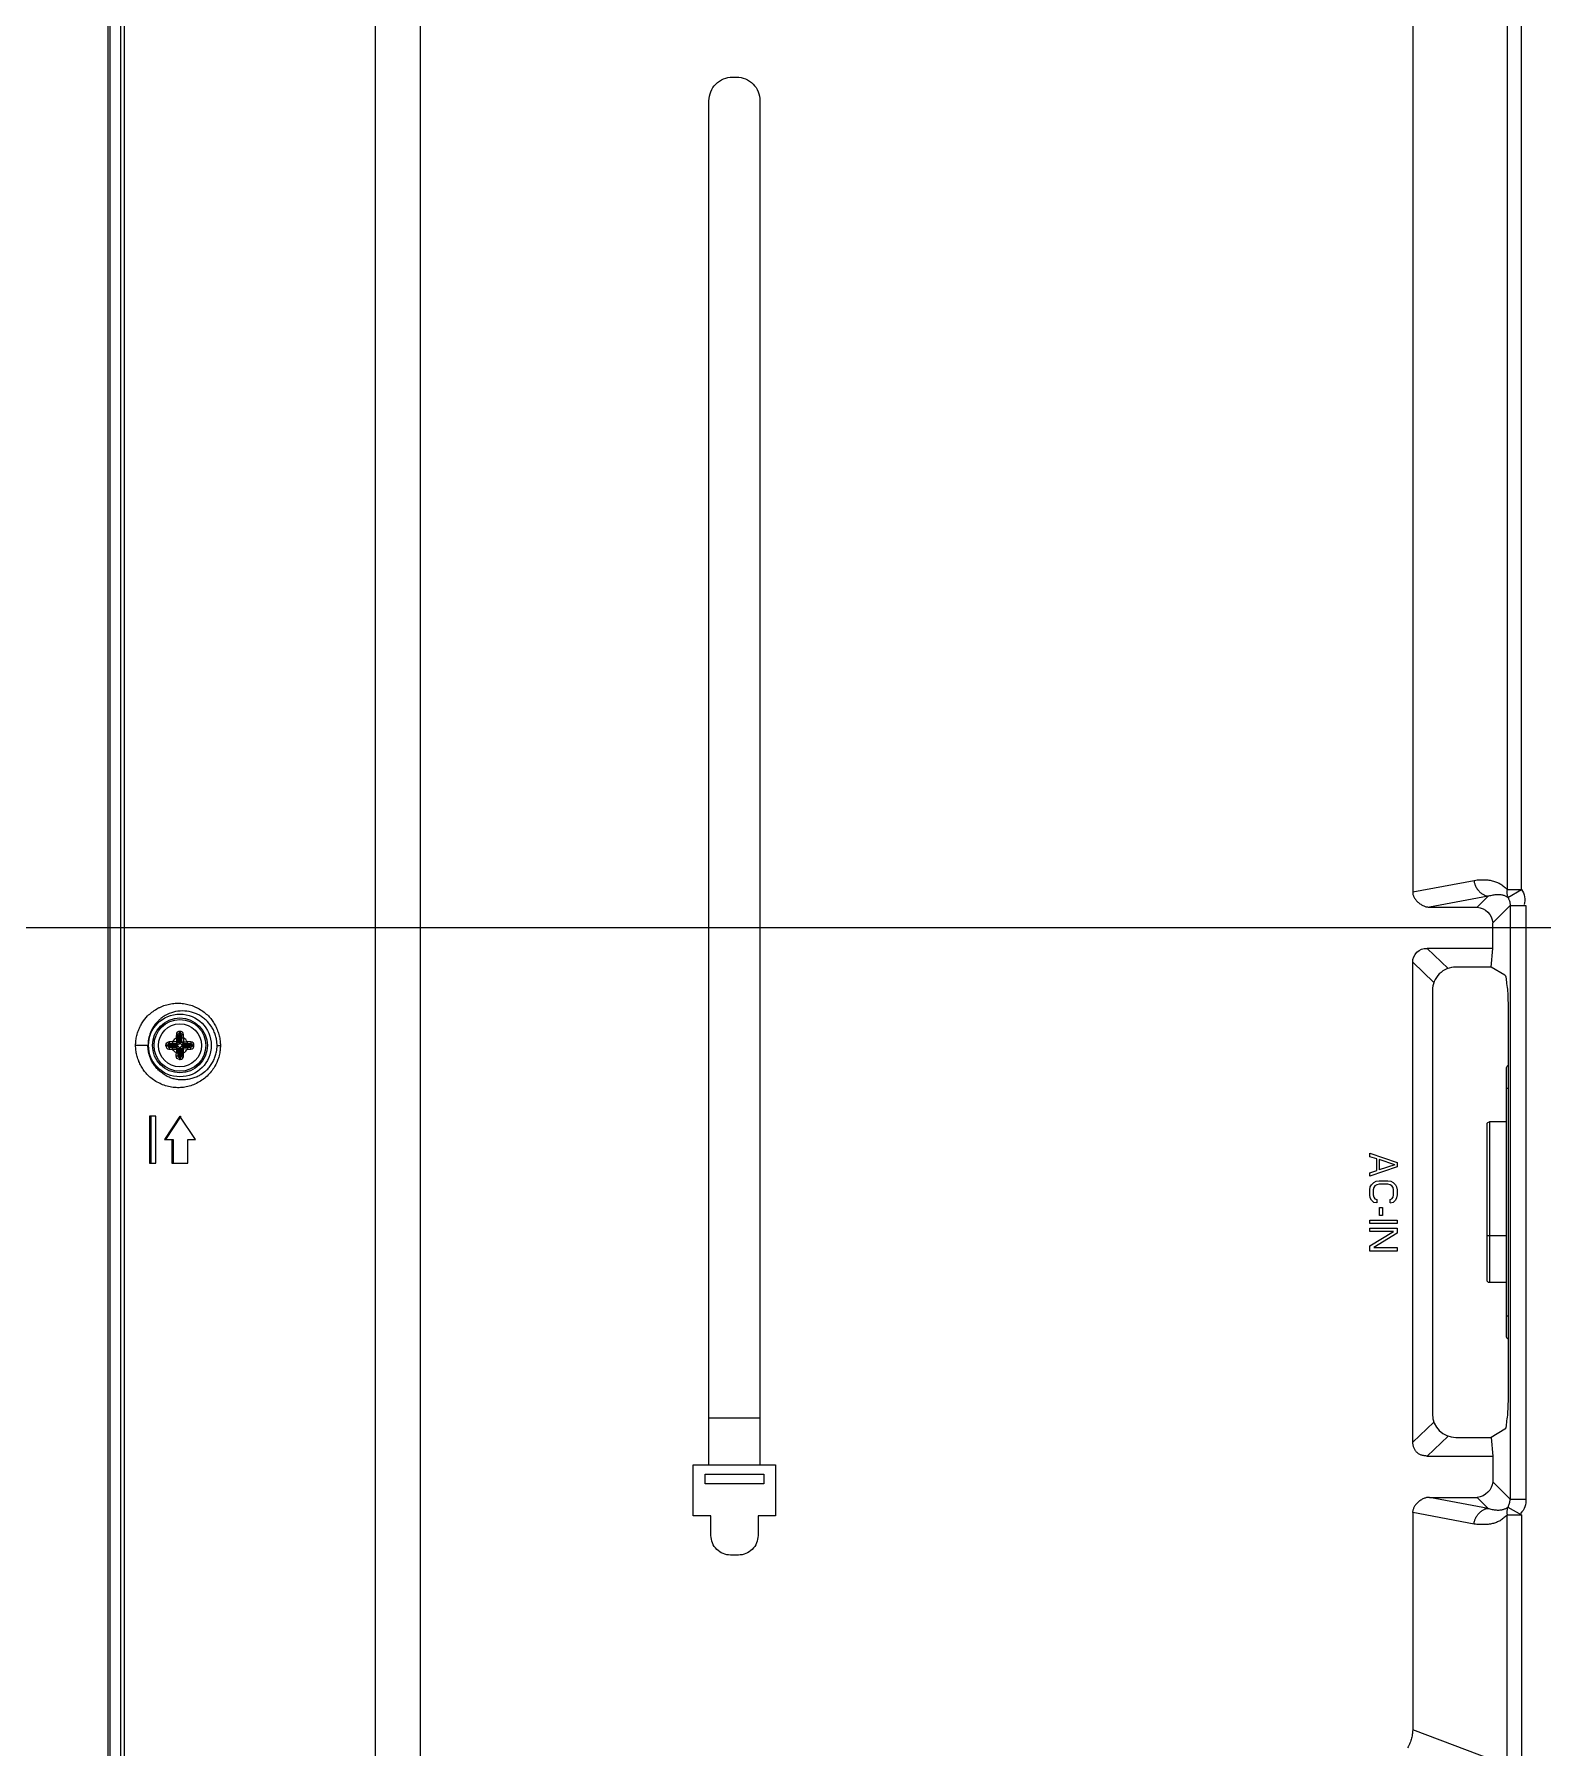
# Model space of a CAD drawing. Extents: x -382 to 1420, y -377 to 265.
# Drawn here: x -228.99 to -221.42, y -21.31 to -12.71 of the extents above; entities that cross this region are included whole.
import ezdxf

# ---------------------------------------------------------------- set-up
doc = ezdxf.new("R2010")
doc.units = 0
doc.header["$MEASUREMENT"] = 0
doc.layers.add('PDF_レイヤー 1', color=7, linetype='CONTINUOUS')

msp = doc.modelspace()

# ---------------------------------------------------------------- linework, layer by layer
at = {"layer": 'PDF_レイヤー 1', "lineweight": 0}
for points in [[(-223.44117, -25.76022), (-171.38649, -25.76022, 0.4143145), (-171.24868, -25.62245), (-171.24868, 6.93063, 0.4143145), (-171.38648, 7.06835), (-228.48682, 7.06835, 0.4143145), (-228.62463, 6.93063), (-228.62463, -25.62245, 0.4143145), (-228.48684, -25.76022), (-224.79078, -25.76022)], [(-222.07207, -0.05382), (-222.07211, -17.01168), (-221.76363, -16.95392), (-221.76141, -16.9535), (-221.75446, -16.95239), (-221.74752, -16.95142), (-221.74071, -16.95072), (-221.73391, -16.95031), (-221.72738, -16.95003), (-221.72072, -16.94989), (-221.71419, -16.95003), (-221.7078, -16.95017), (-221.70155, -16.95058), (-221.69544, -16.95114), (-221.68947, -16.95197), (-221.68364, -16.95295), (-221.67794, -16.95406), (-221.67239, -16.95531), (-221.66697, -16.95656), (-221.66169, -16.95822), (-221.65669, -16.95989), (-221.65169, -16.96169), (-221.64683, -16.96378), (-221.64225, -16.96586), (-221.63767, -16.96808), (-221.63336, -16.97058), (-221.62892, -16.97322), (-221.62461, -16.97586), (-221.62045, -16.97892), (-221.61628, -16.98197), (-221.61211, -16.98516), (-221.60823, -16.98878), (-221.60448, -16.99225), (-221.60073, -16.996), (-221.59767, -16.99933), (-221.59837, -17.00266), (-221.59837, -17.00294), (-221.59878, -17.00655), (-221.59906, -17.01002), (-221.5992, -17.01377), (-221.59906, -17.01725), (-221.59878, -17.02058), (-221.59823, -17.02405), (-221.59767, -17.02724), (-221.59684, -17.03058), (-221.59587, -17.03349), (-221.59475, -17.03655), (-221.5936, -17.0392), (-221.59166, -17.0424), (-221.59013, -17.04573), (-221.5886, -17.0492), (-221.58721, -17.05295), (-221.58596, -17.05656), (-221.58499, -17.06031), (-221.58499, -17.06059), (-221.58416, -17.06448), (-221.5836, -17.06823), (-221.58305, -17.07198), (-221.58291, -17.07586), (-221.58269, -17.07961), (-221.50436, -17.07961), (-221.50436, -20.05935, -0.2512404), (-221.53116, -20.13172)], [(-221.59767, -0.52829), (-221.59767, -16.99933), (-221.52629, -16.99933, -0.2541924), (-221.51272, -17.07516)], [(-225.60569, -19.88834), (-225.60569, -13.03853, -0.4142186), (-225.48758, -12.92037), (-225.46786, -12.92037, -0.4142186), (-225.34978, -13.03853), (-225.34978, -19.88834)], [(-221.76371, -16.95396), (-221.76357, -16.95701), (-221.76316, -16.96035), (-221.7626, -16.96396), (-221.76177, -16.96729), (-221.76066, -16.97104), (-221.75941, -16.97465), (-221.75816, -16.97826), (-221.75649, -16.98215), (-221.75455, -16.98576), (-221.7526, -16.98937), (-221.75038, -16.99312), (-221.74788, -16.99673), (-221.74732, -16.99771), (-221.74455, -17.00118), (-221.74177, -17.00465), (-221.73899, -17.00784), (-221.73594, -17.0109), (-221.73288, -17.01368), (-221.72983, -17.01645), (-221.72663, -17.01881), (-221.72344, -17.02118), (-221.72024, -17.02326), (-221.71705, -17.02506), (-221.71372, -17.02673), (-221.71066, -17.02812), (-221.70747, -17.02937), (-221.70441, -17.0302), (-221.70122, -17.03104), (-221.6983, -17.03159), (-221.69525, -17.03201), (-221.69233, -17.03229), (-221.74788, -17.0877, -0.3522163), (-221.66947, -17.16622)], [(-221.99987, -19.84373), (-222.00237, -19.84373), (-222.00626, -19.84345), (-222.01029, -19.84317), (-222.01431, -19.84248), (-222.0182, -19.84179), (-222.02209, -19.84081), (-222.0257, -19.83984), (-222.02931, -19.83859), (-222.03279, -19.8372), (-222.03598, -19.83568), (-222.03917, -19.83415), (-222.04209, -19.83234), (-222.04501, -19.8304), (-222.04751, -19.82845), (-222.05001, -19.82637), (-222.05223, -19.82415), (-222.05445, -19.82193), (-222.05653, -19.81943), (-222.05848, -19.81693), (-222.06042, -19.81401), (-222.06209, -19.81109), (-222.06362, -19.8079), (-222.06514, -19.80471), (-222.06653, -19.80123), (-222.06778, -19.79776), (-222.06875, -19.79415), (-222.06959, -19.79026), (-222.07042, -19.78651), (-222.07084, -19.78276), (-222.07125, -19.77887), (-222.07125, -19.7779), (-222.07139, -19.77415), (-222.07139, -17.36478, -0.4469217), (-221.99995, -17.29522), (-221.89441, -17.39535)], [(-221.67809, -17.38856), (-221.85475, -17.38856, 0.4145337), (-221.97293, -17.50651), (-221.97293, -19.63243, 0.4140521), (-221.85481, -19.75056), (-221.67802, -19.75054), (-221.66941, -19.84373), (-221.66941, -19.97275, -0.3539912), (-221.74788, -20.05117)], [(-228.13083, -17.90857), (-228.12694, -17.90468), (-228.12305, -17.90065), (-228.11944, -17.89663), (-228.11583, -17.89232), (-228.11222, -17.88774), (-228.10888, -17.88315), (-228.10541, -17.87843), (-228.10236, -17.87343), (-228.09944, -17.86843), (-228.09902, -17.86788), (-228.09625, -17.86274), (-228.09361, -17.85746), (-228.09111, -17.85232), (-228.08875, -17.84677), (-228.0868, -17.84149), (-228.08486, -17.83608), (-228.08305, -17.8308), (-228.08166, -17.82538), (-228.08028, -17.81997), (-228.0791, -17.81463, 0.0521874), (-228.07604, -17.78214), (-228.05931, -17.78211), (-228.05944, -17.78836), (-228.05972, -17.79447), (-228.06014, -17.80086), (-228.06083, -17.80711), (-228.06167, -17.81335), (-228.06278, -17.8196), (-228.06403, -17.82585), (-228.06528, -17.8321), (-228.06597, -17.83446), (-228.06764, -17.84057), (-228.06944, -17.84669), (-228.07139, -17.85266), (-228.07361, -17.85849, -0.0510418), (-228.09241, -17.89593), (-228.09644, -17.9019), (-228.10075, -17.90787), (-228.10519, -17.91371), (-228.11005, -17.9194), (-228.11505, -17.9251), (-228.12047, -17.93051), (-228.12602, -17.93593), (-228.13185, -17.94107), (-228.13783, -17.94607), (-228.14408, -17.95093), (-228.15046, -17.95551), (-228.15241, -17.95676), (-228.15907, -17.9612), (-228.16574, -17.96523), (-228.17255, -17.96898), (-228.17963, -17.97273), (-228.18671, -17.97592), (-228.19393, -17.97912), (-228.20129, -17.98176), (-228.20838, -17.9844), (-228.21574, -17.98662), (-228.2231, -17.98856), (-228.23032, -17.99023), (-228.23768, -17.99148), (-228.24504, -17.99273), (-228.25226, -17.99356), (-228.25948, -17.99412), (-228.26684, -17.99439), (-228.27434, -17.99439), (-228.28184, -17.99412), (-228.2892, -17.99356), (-228.29684, -17.99273), (-228.30448, -17.99162), (-228.31198, -17.99023), (-228.31975, -17.98856), (-228.32725, -17.98662), (-228.33475, -17.98453), (-228.34225, -17.9819), (-228.34975, -17.97926), (-228.35697, -17.9762), (-228.36211, -17.97398), (-228.36906, -17.97051), (-228.376, -17.9669), (-228.3828, -17.96287), (-228.38933, -17.95884), (-228.39572, -17.95468), (-228.40183, -17.95023), (-228.4078, -17.94537), (-228.4135, -17.94065), (-228.41891, -17.93565), (-228.42412, -17.93059), (-228.42815, -17.92629), (-228.43218, -17.92185), (-228.43592, -17.91726), (-228.43981, -17.9124), (-228.44342, -17.9074), (-228.44717, -17.90226), (-228.45051, -17.89699), (-228.45384, -17.89157), (-228.45703, -17.88588), (-228.46009, -17.88018), (-228.46301, -17.87435), (-228.46564, -17.86852), (-228.46828, -17.86255), (-228.4687, -17.86157), (-228.47092, -17.85546), (-228.47314, -17.84935), (-228.47523, -17.84324), (-228.47703, -17.83713), (-228.4787, -17.83088), (-228.48009, -17.82463), (-228.48134, -17.81852), (-228.48231, -17.81227), (-228.48314, -17.80616), (-228.48384, -17.80005), (-228.48439, -17.79408), (-228.48467, -17.78811), (-228.48481, -17.78214), (-228.48467, -17.77602), (-228.48439, -17.76991), (-228.48384, -17.7638), (-228.48314, -17.75755), (-228.48231, -17.7513), (-228.48134, -17.74506), (-228.48023, -17.73881), (-228.4787, -17.73256), (-228.47703, -17.72645), (-228.47689, -17.72561), (-228.47509, -17.71936), (-228.47314, -17.71325), (-228.47092, -17.70728), (-228.4687, -17.70131), (-228.46606, -17.69562), (-228.46356, -17.68978), (-228.46064, -17.68423), (-228.45787, -17.67881), (-228.45467, -17.67353), (-228.45162, -17.6684, -0.0524745), (-228.42445, -17.63404), (-228.41945, -17.62918), (-228.41432, -17.62446), (-228.4089, -17.61959), (-228.40334, -17.61515), (-228.39751, -17.61098), (-228.39154, -17.60682), (-228.38543, -17.60279), (-228.37904, -17.59904), (-228.37251, -17.59543), (-228.36585, -17.59196), (-228.36363, -17.59085), (-228.35682, -17.58779), (-228.34988, -17.58488), (-228.34293, -17.58238), (-228.33585, -17.58001), (-228.32891, -17.57793), (-228.32182, -17.57599), (-228.3146, -17.57432), (-228.30738, -17.57307), (-228.3003, -17.57196), (-228.29322, -17.57099), (-228.28613, -17.57029), (-228.27905, -17.57002), (-228.27211, -17.56988), (-228.26516, -17.57002), (-228.25808, -17.57029), (-228.251, -17.57099), (-228.24378, -17.57182), (-228.23655, -17.57307), (-228.22961, -17.57432), (-228.22239, -17.57599), (-228.21531, -17.57793), (-228.20822, -17.58001), (-228.20128, -17.58238), (-228.19434, -17.58488), (-228.18739, -17.58779), (-228.18059, -17.59085), (-228.17836, -17.59196), (-228.1717, -17.59543), (-228.16517, -17.59904), (-228.15878, -17.60265), (-228.15267, -17.60682), (-228.1467, -17.61085), (-228.14087, -17.61515), (-228.13531, -17.61959), (-228.1299, -17.62432), (-228.12476, -17.62904), (-228.11972, -17.6339), (-228.11569, -17.6382), (-228.11166, -17.64265), (-228.10777, -17.64737), (-228.10402, -17.65223), (-228.10027, -17.65723), (-228.0968, -17.66237), (-228.09347, -17.66765), (-228.09, -17.67306), (-228.08694, -17.67862), (-228.08375, -17.68431), (-228.08097, -17.69014), (-228.07819, -17.69612), (-228.07569, -17.70209), (-228.07555, -17.70264), (-228.07305, -17.70875), (-228.07083, -17.71486), (-228.06889, -17.72111), (-228.06708, -17.72722), (-228.06542, -17.73347), (-228.06403, -17.73972), (-228.06278, -17.74597), (-228.06167, -17.75208), (-228.06083, -17.75819), (-228.06014, -17.76416), (-228.05972, -17.77028), (-228.05944, -17.77625), (-228.05931, -17.78208)], [(-228.07611, -17.78209), (-228.07611, -17.7789), (-228.07611, -17.77557), (-228.07625, -17.77237), (-228.07639, -17.76918), (-228.0768, -17.76585), (-228.0768, -17.76571), (-228.07708, -17.76251), (-228.0775, -17.75932), (-228.07805, -17.75612), (-228.07847, -17.75279), (-228.07922, -17.74961), (-228.08019, -17.74419), (-228.08158, -17.73864), (-228.08325, -17.73308), (-228.08491, -17.72767), (-228.08561, -17.72545), (-228.08755, -17.72003), (-228.08978, -17.71475), (-228.092, -17.70948), (-228.0945, -17.70434), (-228.09727, -17.69934), (-228.09991, -17.69434), (-228.10297, -17.68962), (-228.10588, -17.68503, 0.0539781), (-228.13087, -17.65576), (-228.13503, -17.65215), (-228.1392, -17.6484), (-228.14378, -17.64493), (-228.14823, -17.64145), (-228.15295, -17.63826), (-228.15781, -17.63507), (-228.16267, -17.63215), (-228.16295, -17.63201), (-228.16795, -17.62923), (-228.17309, -17.62659), (-228.17836, -17.62409), (-228.18364, -17.62201), (-228.18892, -17.61979), (-228.19406, -17.61798), (-228.19933, -17.61632), (-228.20461, -17.61479, 0.0644341), (-228.24977, -17.60896, 0.0627368), (-228.29494, -17.61491, 0.063516), (-228.33577, -17.63173, 0.0400046), (-228.35896, -17.6477)], [(-228.36885, -17.65655, 0.0389571), (-228.38785, -17.67771, 0.0084369), (-228.39366, -17.68585, 0.0453098), (-228.41048, -17.71759, 0.0488705), (-228.41979, -17.74994, 0.044084), (-228.42297, -17.78214)], [(-228.20774, -17.76423, 0.0233331), (-228.2251, -17.76437, 0.1722694), (-228.24462, -17.74471), (-228.24462, -17.74388), (-228.24462, -17.74207), (-228.24448, -17.7404), (-228.24448, -17.7386), (-228.24448, -17.73679), (-228.24448, -17.73526), (-228.24448, -17.73346), (-228.24448, -17.73165), (-228.24448, -17.73082), (-228.24448, -17.72915), (-228.24448, -17.72735, 0.4160873), (-228.26257, -17.71148), (-228.26243, -17.71148), (-228.26229, -17.71148), (-228.26215, -17.71148), (-228.26187, -17.71148), (-228.26173, -17.71148), (-228.26159, -17.71148), (-228.26145, -17.71148), (-228.26132, -17.71148), (-228.26118, -17.71148), (-228.26104, -17.7115), (-228.26104, -17.71248), (-228.26104, -17.71345), (-228.26104, -17.71456), (-228.26104, -17.71567), (-228.26104, -17.71678), (-228.26104, -17.71775), (-228.26104, -17.71886), (-228.26104, -17.71984), (-228.26104, -17.72053), (-228.26104, -17.72164), (-228.26104, -17.72192), (-228.2609, -17.72192), (-228.25965, -17.72192), (-228.2584, -17.7222), (-228.25729, -17.72247), (-228.25618, -17.72303), (-228.2552, -17.72372), (-228.25465, -17.72414), (-228.25382, -17.72484), (-228.25326, -17.72581), (-228.25284, -17.72678), (-228.25271, -17.72761), (-228.25262, -17.7287), (-228.25873, -17.73481), (-228.25954, -17.77078), (-228.25954, -17.73481), (-228.25954, -17.73467), (-228.25968, -17.73383), (-228.25995, -17.733), (-228.26037, -17.73231), (-228.26065, -17.73203), (-228.26134, -17.73161), (-228.2619, -17.73133), (-228.26245, -17.73133), (-228.26301, -17.73133), (-228.2637, -17.73161), (-228.26426, -17.73203), (-228.26468, -17.73231), (-228.26509, -17.733), (-228.26537, -17.73383), (-228.26537, -17.73467), (-228.26634, -17.73481), (-228.26537, -17.73481), (-228.26537, -17.77078, -0.298806), (-228.27388, -17.77834), (-228.30985, -17.77834), (-228.31041, -17.77834), (-228.31166, -17.77848), (-228.31277, -17.77862), (-228.31402, -17.7789), (-228.31527, -17.77932), (-228.31638, -17.77959), (-228.31763, -17.78001), (-228.31819, -17.78029), (-228.31916, -17.78084), (-228.32027, -17.7814), (-228.32277, -17.78357), (-228.32277, -17.78482), (-228.32263, -17.78593), (-228.32221, -17.78718), (-228.3218, -17.78843), (-228.32166, -17.78857), (-228.32096, -17.7894), (-228.32055, -17.78995), (-228.31971, -17.79079), (-228.31888, -17.79134), (-228.31791, -17.79176), (-228.31707, -17.7919), (-228.31596, -17.79204)], [(-228.27243, -17.72871), (-228.27229, -17.7276), (-228.27215, -17.72677), (-228.27159, -17.72579), (-228.27104, -17.72496), (-228.27034, -17.72413), (-228.26979, -17.72371), (-228.26881, -17.72302), (-228.26868, -17.72288), (-228.26756, -17.72246), (-228.26631, -17.72218), (-228.26507, -17.7219), (-228.26388, -17.72192), (-228.26388, -17.72164), (-228.26402, -17.72053), (-228.26402, -17.71984), (-228.26402, -17.71886), (-228.26402, -17.71775), (-228.26402, -17.71678), (-228.26402, -17.71567), (-228.26402, -17.71456), (-228.26402, -17.71345), (-228.26402, -17.71248), (-228.26252, -17.71148), (-228.26266, -17.71148), (-228.2628, -17.71148), (-228.26294, -17.71148), (-228.26308, -17.71148), (-228.26322, -17.71148), (-228.26336, -17.71148), (-228.2635, -17.71148), (-228.26377, -17.71148), (-228.26391, -17.71148), (-228.26405, -17.71148, 0.4136881), (-228.2804, -17.72731)], [(-228.1309, -17.9086, -0.0485714), (-228.15742, -17.92901), (-228.16187, -17.93179), (-228.16659, -17.93429), (-228.17145, -17.93693), (-228.17645, -17.93915), (-228.18159, -17.94137), (-228.18672, -17.94345), (-228.19214, -17.94526), (-228.1977, -17.94707), (-228.20325, -17.94873), (-228.20895, -17.94998), (-228.21464, -17.95123), (-228.22047, -17.95234), (-228.22644, -17.95331), (-228.22811, -17.95345), (-228.23408, -17.95415), (-228.23991, -17.95456), (-228.24589, -17.95484), (-228.25172, -17.95498), (-228.25755, -17.95484), (-228.26325, -17.95456), (-228.26894, -17.95415), (-228.27463, -17.95345), (-228.28005, -17.95262), (-228.28547, -17.95151), (-228.29074, -17.9504), (-228.29588, -17.94909), (-228.30088, -17.94757), (-228.30588, -17.94604), (-228.31088, -17.94409), (-228.31602, -17.94201), (-228.32102, -17.93979), (-228.32616, -17.93729), (-228.33116, -17.93465), (-228.33602, -17.93173), (-228.34102, -17.92868), (-228.34588, -17.92548), (-228.35074, -17.92201), (-228.35546, -17.9184), (-228.36004, -17.91465), (-228.36449, -17.9109), (-228.36532, -17.91007), (-228.36963, -17.90604), (-228.37393, -17.90187), (-228.37796, -17.89757), (-228.38185, -17.89326), (-228.3856, -17.88868), (-228.38921, -17.8841), (-228.3924, -17.87965), (-228.39573, -17.87493), (-228.39865, -17.87035), (-228.40143, -17.86549), (-228.40393, -17.86077), (-228.40643, -17.85605), (-228.41054, -17.84664, -0.0452215), (-228.41979, -17.81448, -0.0311333), (-228.42241, -17.7948, -0.0267091), (-228.42297, -17.78214), (-228.48477, -17.78214)], [(-228.26258, -17.72342), (-228.26327, -17.72439), (-228.26383, -17.7255), (-228.26438, -17.72647), (-228.26466, -17.72717), (-228.26508, -17.72828), (-228.2655, -17.72953), (-228.26577, -17.73078), (-228.26605, -17.73189), (-228.26619, -17.733), (-228.26633, -17.73425), (-228.26631, -17.73482), (-228.27243, -17.72871), (-228.27298, -17.72843), (-228.2734, -17.72829), (-228.27368, -17.72815), (-228.27451, -17.72802), (-228.27534, -17.72788), (-228.27548, -17.72774), (-228.27631, -17.7276), (-228.27715, -17.7276), (-228.27798, -17.72746), (-228.27881, -17.72732), (-228.27965, -17.72732), (-228.28042, -17.72735, 0.0233331), (-228.28029, -17.74475), (-228.28029, -17.77197), (-228.27388, -17.77929), (-228.30985, -17.77929), (-228.30999, -17.77929), (-228.31082, -17.77929), (-228.31166, -17.77957), (-228.31235, -17.77998), (-228.31263, -17.78026), (-228.31305, -17.78096), (-228.31332, -17.78165), (-228.31332, -17.7822), (-228.31332, -17.78276), (-228.31305, -17.78332), (-228.31263, -17.78401), (-228.31235, -17.78429), (-228.31166, -17.7847), (-228.31082, -17.78498), (-228.30999, -17.78512), (-228.30985, -17.78594), (-228.31041, -17.78594), (-228.31152, -17.7858), (-228.31277, -17.78566), (-228.31388, -17.78539), (-228.31513, -17.78511), (-228.31638, -17.78469), (-228.31749, -17.78427), (-228.31819, -17.784), (-228.31916, -17.78344), (-228.32027, -17.78302), (-228.32274, -17.78364), (-228.32302, -17.78364), (-228.32413, -17.78364), (-228.32482, -17.78364), (-228.3258, -17.78364), (-228.32691, -17.78364), (-228.32802, -17.78364), (-228.32899, -17.78364), (-228.3301, -17.78364), (-228.33121, -17.78364), (-228.33205, -17.78364), (-228.33318, -17.78357), (-228.33318, -17.78343), (-228.33318, -17.78315), (-228.33318, -17.78287), (-228.33318, -17.78245), (-228.33318, -17.78218), (-228.33318, -17.7819), (-228.33318, -17.78162), (-228.33318, -17.78134), (-228.33318, -17.78093), (-228.33314, -17.78062, -0.4136881), (-228.31735, -17.76418), (-228.31735, -17.76501), (-228.31721, -17.76585), (-228.31721, -17.76668), (-228.31707, -17.76751), (-228.31707, -17.76835), (-228.31694, -17.76918), (-228.31694, -17.76932), (-228.31666, -17.77001), (-228.31652, -17.77084), (-228.31638, -17.77112), (-228.31624, -17.77168), (-228.31596, -17.77223), (-228.30985, -17.77834), (-228.30985, -17.77932)], [(-228.30985, -17.78593), (-228.31596, -17.79204), (-228.31624, -17.79259), (-228.31638, -17.79315), (-228.31652, -17.79329), (-228.31666, -17.79412), (-228.3168, -17.79495), (-228.31694, -17.79509), (-228.31707, -17.79593), (-228.31707, -17.79676), (-228.31721, -17.79759), (-228.31721, -17.79843), (-228.31735, -17.79926), (-228.31731, -17.80018, 0.0066664), (-228.29991, -17.80004), (-228.27265, -17.80009, 0.3445723), (-228.2803, -17.79247), (-228.27391, -17.78594), (-228.27141, -17.7858), (-228.27169, -17.7858), (-228.27197, -17.7858), (-228.27211, -17.7858), (-228.27238, -17.78594), (-228.27266, -17.78594), (-228.27294, -17.78594), (-228.27322, -17.78594), (-228.27349, -17.78594), (-228.27363, -17.78594), (-228.27391, -17.78594), (-228.30985, -17.78595), (-228.30985, -17.78512), (-228.27388, -17.78512, -0.2745046), (-228.2663, -17.79351), (-228.27269, -17.80004), (-228.2727, -17.8196), (-228.2727, -17.82113), (-228.2727, -17.8228), (-228.2727, -17.82447), (-228.2727, -17.82599), (-228.2727, -17.82752), (-228.2727, -17.82919), (-228.27256, -17.83085), (-228.27256, -17.83169), (-228.27256, -17.83321), (-228.27243, -17.83488), (-228.27243, -17.83558), (-228.27298, -17.83599), (-228.27354, -17.83613), (-228.27381, -17.83613), (-228.27465, -17.83641), (-228.27534, -17.83655), (-228.27548, -17.83655), (-228.27631, -17.83669), (-228.27715, -17.83683), (-228.27798, -17.83683), (-228.27881, -17.83696), (-228.27965, -17.83696), (-228.28048, -17.83696, -0.0234206), (-228.28029, -17.81958, -0.1722517), (-228.29995, -17.80009), (-228.29995, -17.79245), (-228.28029, -17.7925), (-228.28029, -17.81958), (-228.27265, -17.81958)], [(-228.24448, -17.83694, 0.0066664), (-228.24462, -17.81953), (-228.24462, -17.79245), (-228.25344, -17.7858, 0.284871), (-228.25954, -17.79354), (-228.25954, -17.79326), (-228.25954, -17.79312), (-228.2594, -17.79284), (-228.2594, -17.79257), (-228.25926, -17.79229), (-228.25912, -17.79215), (-228.25912, -17.79187), (-228.25898, -17.79159), (-228.25898, -17.79132), (-228.25887, -17.79104), (-228.25887, -17.79132), (-228.25887, -17.79159), (-228.25887, -17.79187), (-228.25873, -17.79215), (-228.25873, -17.79229), (-228.25873, -17.79257), (-228.25873, -17.79284), (-228.25873, -17.79312), (-228.25873, -17.7934), (-228.25873, -17.79354), (-228.25954, -17.7935), (-228.25954, -17.8296), (-228.25954, -17.8296, -1.1609596), (-228.26537, -17.8296), (-228.26537, -17.79354), (-228.26633, -17.79354), (-228.26633, -17.7934), (-228.26633, -17.79312), (-228.26633, -17.79284), (-228.26619, -17.79257), (-228.26619, -17.79229), (-228.26619, -17.79215), (-228.26619, -17.79187), (-228.26619, -17.79159), (-228.26619, -17.79132), (-228.26619, -17.79109), (-228.26605, -17.79137), (-228.26605, -17.79165), (-228.26591, -17.79193), (-228.26591, -17.7922), (-228.26577, -17.79234), (-228.26563, -17.79262), (-228.26563, -17.7929), (-228.2655, -17.79318), (-228.2655, -17.79332), (-228.26536, -17.79359)], [(-228.2251, -17.7924), (-228.2251, -17.80004), (-228.25222, -17.8), (-228.25222, -17.81958), (-228.24462, -17.81958, 0.1728735), (-228.2251, -17.80004, 0.009803), (-228.20771, -17.80023), (-228.20771, -17.79926), (-228.20771, -17.79843), (-228.20785, -17.79759), (-228.20785, -17.79676), (-228.20799, -17.79593), (-228.20813, -17.79509), (-228.20813, -17.79495), (-228.20826, -17.79426), (-228.20854, -17.79343), (-228.20854, -17.79315), (-228.20868, -17.79259), (-228.20896, -17.79204), (-228.20979, -17.79204), (-228.21146, -17.79218), (-228.21299, -17.79218), (-228.21382, -17.79232), (-228.21549, -17.79232), (-228.21715, -17.79232), (-228.21868, -17.79232), (-228.22035, -17.79245), (-228.22187, -17.79245), (-228.2234, -17.79245), (-228.22504, -17.79245), (-228.24458, -17.7924, 0.3607235), (-228.25221, -17.80006), (-228.25873, -17.79354), (-228.25873, -17.82965)], [(-228.20774, -17.80018, 0.4076366), (-228.19186, -17.78364), (-228.19186, -17.78336), (-228.19186, -17.78308), (-228.19186, -17.7828), (-228.19186, -17.78239), (-228.19186, -17.78211), (-228.19186, -17.78183), (-228.19186, -17.78155), (-228.19186, -17.78127), (-228.19186, -17.78086), (-228.19186, -17.78065, 0.4136881), (-228.20771, -17.76418), (-228.20771, -17.76501), (-228.20771, -17.76585), (-228.20785, -17.76668), (-228.20785, -17.76751), (-228.20799, -17.76835), (-228.20813, -17.76918), (-228.20813, -17.76932), (-228.20826, -17.77015), (-228.20854, -17.77098), (-228.20854, -17.77126), (-228.20868, -17.77168), (-228.20896, -17.77223), (-228.21519, -17.77929), (-228.21506, -17.77929), (-228.21408, -17.77929), (-228.21339, -17.77957), (-228.21269, -17.77998), (-228.21228, -17.78026), (-228.212, -17.78096), (-228.21172, -17.78165), (-228.21158, -17.7822), (-228.21172, -17.78276), (-228.212, -17.78332), (-228.21228, -17.78401), (-228.21269, -17.78429), (-228.21339, -17.7847), (-228.21408, -17.78498), (-228.21506, -17.78512), (-228.21519, -17.78512), (-228.25114, -17.78594), (-228.25127, -17.78594), (-228.25155, -17.78594), (-228.25183, -17.78594), (-228.25211, -17.78594), (-228.25239, -17.78594), (-228.25252, -17.78594), (-228.2528, -17.7858), (-228.25308, -17.7858), (-228.25336, -17.7858), (-228.25344, -17.7858), (-228.2533, -17.78566), (-228.25302, -17.78566), (-228.25275, -17.78552), (-228.25247, -17.78552), (-228.25233, -17.78539), (-228.25205, -17.78539), (-228.25177, -17.78525), (-228.2515, -17.78511), (-228.25136, -17.78511), (-228.25108, -17.78511)], [(-228.20896, -17.77223), (-228.20785, -17.77237), (-228.20715, -17.77251), (-228.20618, -17.77293), (-228.20535, -17.77362), (-228.20451, -17.77432), (-228.20396, -17.77487), (-228.2034, -17.77584), (-228.20327, -17.77598), (-228.20271, -17.77709), (-228.20243, -17.77834), (-228.20229, -17.77959), (-228.20231, -17.78364), (-228.20231, -17.78377), (-228.20231, -17.78502), (-228.20245, -17.78627), (-228.20286, -17.78739), (-228.20342, -17.7885), (-228.20397, -17.78947), (-228.20453, -17.79002), (-228.20522, -17.79086), (-228.2062, -17.79141), (-228.20717, -17.79183), (-228.20786, -17.79197), (-228.20895, -17.79205), (-228.21519, -17.78594), (-228.21519, -17.78511, 0.1458526), (-228.2037, -17.78211), (-228.20231, -17.78364), (-228.20189, -17.78364), (-228.20078, -17.78364), (-228.20008, -17.78364), (-228.19925, -17.78364), (-228.19814, -17.78364), (-228.19703, -17.78364), (-228.19592, -17.78364), (-228.19495, -17.78364), (-228.19384, -17.78364), (-228.19286, -17.78364), (-228.19189, -17.78065), (-228.19286, -17.78065), (-228.19384, -17.78065), (-228.19495, -17.78065), (-228.19592, -17.78065), (-228.19703, -17.78065), (-228.19814, -17.78065), (-228.19925, -17.78065), (-228.20008, -17.78065), (-228.20078, -17.78065), (-228.20189, -17.78079), (-228.20231, -17.78079), (-228.20367, -17.78209), (-228.20464, -17.7814), (-228.20575, -17.78084), (-228.20672, -17.78029), (-228.20756, -17.78001), (-228.20867, -17.77959), (-228.20992, -17.77918), (-228.21103, -17.7789), (-228.21228, -17.77862), (-228.21339, -17.77848), (-228.21464, -17.77834), (-228.21519, -17.77834)], [(-228.27249, -17.83555), (-228.27236, -17.83666), (-228.27222, -17.83749), (-228.27166, -17.83846), (-228.27111, -17.83944), (-228.27041, -17.84013), (-228.26986, -17.84069), (-228.26875, -17.84124), (-228.26763, -17.8418), (-228.26652, -17.84207), (-228.26541, -17.84235), (-228.26416, -17.84235), (-228.26388, -17.84235), (-228.26388, -17.84277), (-228.26402, -17.84374), (-228.26402, -17.84457), (-228.26402, -17.84541), (-228.26402, -17.84652), (-228.26402, -17.84763), (-228.26402, -17.84874), (-228.26402, -17.84971), (-228.26402, -17.85082), (-228.26402, -17.8518), (-228.26402, -17.85291, -0.4162957), (-228.28042, -17.83694)], [(-228.25222, -17.81958, -0.0089171), (-228.25262, -17.83558), (-228.25276, -17.83669), (-228.2529, -17.83752), (-228.25332, -17.83849), (-228.25387, -17.83932), (-228.2547, -17.84016), (-228.25526, -17.84071), (-228.25609, -17.84127), (-228.25637, -17.84141), (-228.25748, -17.84182), (-228.25859, -17.84224), (-228.25984, -17.84238), (-228.26104, -17.84235), (-228.26104, -17.84277), (-228.26104, -17.84374), (-228.26104, -17.84457), (-228.26104, -17.84541), (-228.26104, -17.84652), (-228.26104, -17.84763), (-228.26104, -17.84874), (-228.26104, -17.84971), (-228.26104, -17.85082), (-228.26104, -17.8518), (-228.26252, -17.85293), (-228.26238, -17.85293), (-228.26225, -17.85293), (-228.26211, -17.85293), (-228.26183, -17.85293), (-228.26169, -17.85293), (-228.26155, -17.85293), (-228.26141, -17.85293), (-228.26127, -17.85293), (-228.26113, -17.85293), (-228.26104, -17.85293, 0.4186993), (-228.24443, -17.83696), (-228.24526, -17.83696), (-228.24609, -17.83696), (-228.24707, -17.83683), (-228.2479, -17.83683), (-228.24873, -17.83669), (-228.24957, -17.83655), (-228.24971, -17.83655), (-228.25054, -17.83641), (-228.25123, -17.83613), (-228.25151, -17.83613), (-228.25207, -17.83585), (-228.25262, -17.83558), (-228.25873, -17.8296), (-228.25873, -17.83002), (-228.25887, -17.83127), (-228.25901, -17.83252), (-228.25929, -17.83363), (-228.25957, -17.83474), (-228.25998, -17.83599), (-228.2604, -17.8371), (-228.26068, -17.83794), (-228.26123, -17.83891), (-228.26165, -17.83988), (-228.2625, -17.84096), (-228.26388, -17.84235), (-228.26258, -17.84099), (-228.26327, -17.83988), (-228.26383, -17.83891), (-228.26438, -17.83794), (-228.26452, -17.83724), (-228.26508, -17.83613), (-228.26536, -17.83488), (-228.26577, -17.83363), (-228.26591, -17.83252), (-228.26619, -17.83141), (-228.26633, -17.83016), (-228.26633, -17.8296), (-228.26536, -17.8296)], [(-221.59303, -19.25742, -0.2968921), (-221.60012, -19.24659), (-221.60012, -17.8924, -0.2968921), (-221.59306, -17.88156)], [(-221.60012, -18.16595), (-221.68664, -18.16595), (-221.68664, -18.97304, -0.4166433), (-221.69858, -18.96124), (-221.69858, -18.1777, -0.4166433), (-221.68664, -18.16595)], [(-225.68442, -19.88834), (-225.27098, -19.88831), (-225.27098, -20.14412), (-225.35955, -20.14412), (-225.35955, -20.24258, -0.4146685), (-225.45804, -20.34105), (-225.49734, -20.34105, -0.4146685), (-225.5958, -20.24258), (-225.5958, -20.14412), (-225.68441, -20.14412)]]:
    msp.add_lwpolyline(points, format="xyb", dxfattribs=at)
for points in [[(-228.54272, 6.84425), (-228.54271, -25.61062), (-228.61284, -25.61062), (-228.61284, 6.91931)], [(-228.5594, -25.61062), (-228.55939, 6.84425)], [(-227.28199, 5.1687), (-227.28199, -21.45991)], [(-221.69233, -17.03229), (-221.69038, -17.03159), (-221.68469, -17.02992), (-221.679, -17.02867), (-221.67344, -17.02729), (-221.66789, -17.02617), (-221.66247, -17.02534), (-221.65719, -17.02465), (-221.65219, -17.02423), (-221.64719, -17.02395), (-221.64247, -17.02395), (-221.63775, -17.02395), (-221.63331, -17.02437), (-221.62914, -17.02479), (-221.62511, -17.02534), (-221.62109, -17.02617), (-221.61747, -17.02715), (-221.614, -17.02812), (-221.61053, -17.02937), (-221.60734, -17.03062), (-221.60428, -17.03215), (-221.60137, -17.03367), (-221.59859, -17.03534), (-221.59609, -17.03728), (-221.59355, -17.03919), (-221.52633, -16.99933), (-221.52633, -0.52829)], [(-227.05617, -2.38664), (-227.05617, -21.40398)], [(-222.07207, -17.01168), (-222.07207, -17.01459), (-222.0718, -17.01765), (-222.07124, -17.02056), (-222.07055, -17.02376), (-222.06971, -17.02681), (-222.06874, -17.03015), (-222.06749, -17.0332), (-222.06582, -17.03654), (-222.06416, -17.03973), (-222.06235, -17.04306), (-222.06013, -17.04626), (-222.05777, -17.04945), (-222.05527, -17.05278), (-222.05235, -17.05598), (-222.04958, -17.05917), (-222.04624, -17.06209), (-222.04305, -17.06514), (-222.03972, -17.06792), (-222.03597, -17.07056), (-222.03555, -17.07098), (-222.03194, -17.07334), (-222.02819, -17.0757), (-222.02444, -17.07792), (-222.02055, -17.07973), (-222.0168, -17.08153), (-222.01305, -17.08306), (-222.0093, -17.08431), (-222.00555, -17.08542), (-222.00194, -17.08625), (-221.99847, -17.08695), (-221.995, -17.0875), (-221.99166, -17.08778), (-221.98833, -17.08778)], [(-221.69232, -17.03234), (-221.9884, -17.08775), (-221.748, -17.08775)], [(-221.66941, -17.2953), (-221.66941, -17.16629), (-221.58276, -17.07963), (-221.58276, -20.0595), (-221.66941, -19.9727)], [(-212.53393, -17.19165), (-236.07657, -17.19165)], [(-222.07139, -17.36483), (-221.96543, -17.46537)], [(-221.66941, -17.29526), (-221.99994, -17.29526)], [(-221.60935, -17.42967), (-221.67809, -17.38856), (-221.66948, -17.29523)], [(-221.60934, -17.42965), (-221.60823, -17.43049), (-221.60725, -17.43132), (-221.60642, -17.43243), (-221.60586, -17.43354), (-221.60517, -17.43493), (-221.60448, -17.4366), (-221.60406, -17.4384), (-221.60364, -17.4409), (-221.60336, -17.44396), (-221.60309, -17.44743), (-221.60239, -17.45493), (-221.60142, -17.46271), (-221.60031, -17.47187), (-221.59892, -17.48173), (-221.59781, -17.49062), (-221.5967, -17.49965), (-221.59573, -17.50923), (-221.59489, -17.51951), (-221.59448, -17.53062), (-221.59392, -17.54242), (-221.5935, -17.55548), (-221.59323, -17.57006), (-221.59309, -17.587), (-221.59309, -17.6063), (-221.59309, -17.62616)], [(-221.59306, -17.62618), (-221.59306, -19.51282)], [(-228.26252, -17.72342), (-228.26391, -17.72189)], [(-228.26252, -17.72192), (-228.26391, -17.72192)], [(-228.26257, -17.72192), (-228.26104, -17.72192), (-228.26257, -17.72345)], [(-228.31594, -17.77218), (-228.31705, -17.77232), (-228.31788, -17.77246), (-228.31885, -17.77287), (-228.31982, -17.77357), (-228.32052, -17.77426), (-228.32094, -17.77482), (-228.32163, -17.77593), (-228.32219, -17.77704), (-228.32246, -17.77801), (-228.32274, -17.77926), (-228.32274, -17.78051), (-228.32274, -17.78079), (-228.32302, -17.78079), (-228.32413, -17.78065), (-228.32482, -17.78065), (-228.3258, -17.78065), (-228.32691, -17.78065), (-228.32802, -17.78065), (-228.32899, -17.78065), (-228.3301, -17.78065), (-228.33121, -17.78065), (-228.33205, -17.78065), (-228.33316, -17.78065)], [(-228.32125, -17.78214), (-228.32278, -17.78366)], [(-228.32274, -17.7837), (-228.32274, -17.78079), (-228.32121, -17.78218)], [(-228.29995, -17.76437), (-228.29995, -17.76423), (-228.30176, -17.76423), (-228.30342, -17.76423), (-228.30509, -17.76423), (-228.30689, -17.7641), (-228.30856, -17.7641), (-228.31037, -17.7641), (-228.31217, -17.7641), (-228.31384, -17.7641), (-228.31551, -17.76423), (-228.31731, -17.76423)], [(-228.31596, -17.77223), (-228.31527, -17.77223), (-228.3136, -17.77209), (-228.31207, -17.77209), (-228.31124, -17.77209), (-228.30958, -17.77196), (-228.30791, -17.77196), (-228.30638, -17.77196), (-228.30471, -17.77196), (-228.30305, -17.77196), (-228.30152, -17.77196), (-228.29999, -17.77196)], [(-228.29995, -17.79245), (-228.30078, -17.79245), (-228.30245, -17.79245), (-228.30398, -17.79245), (-228.30467, -17.79245), (-228.30634, -17.79232), (-228.30801, -17.79232), (-228.30953, -17.79232), (-228.3112, -17.79232), (-228.31287, -17.79218), (-228.31439, -17.79218), (-228.31592, -17.79204)], [(-228.28033, -17.74471), (-228.27269, -17.74471), (-228.27269, -17.76443)], [(-228.27148, -17.77848), (-228.27176, -17.77862), (-228.27204, -17.77862), (-228.27218, -17.77876), (-228.27245, -17.7789), (-228.27273, -17.7789), (-228.27301, -17.77904), (-228.27329, -17.77918), (-228.27343, -17.77918), (-228.2737, -17.77918), (-228.27398, -17.77932)], [(-228.27391, -17.77929), (-228.27391, -17.77832)], [(-228.27391, -17.77834), (-228.27363, -17.77834), (-228.27349, -17.77834), (-228.27322, -17.77834), (-228.27294, -17.77834), (-228.27266, -17.77848), (-228.27238, -17.77848), (-228.27211, -17.77848), (-228.27197, -17.77848), (-228.27169, -17.77848), (-228.27141, -17.77848)], [(-228.27391, -17.78512), (-228.27363, -17.78512), (-228.27336, -17.78512), (-228.27322, -17.78526), (-228.27294, -17.7854), (-228.27266, -17.7854), (-228.27238, -17.78554), (-228.27211, -17.78554), (-228.27197, -17.78568), (-228.27169, -17.78568), (-228.27141, -17.78582)], [(-228.27272, -17.76436), (-228.26633, -17.77075), (-228.26633, -17.73478)], [(-228.27269, -17.74471), (-228.27269, -17.74388), (-228.27269, -17.74221), (-228.27269, -17.74068), (-228.27269, -17.73999), (-228.27269, -17.73832), (-228.27269, -17.73665), (-228.27269, -17.73513), (-228.27255, -17.73346), (-228.27255, -17.73193), (-228.27241, -17.73027), (-228.27241, -17.72874)], [(-228.27244, -17.83558), (-228.26633, -17.8296), (-228.26633, -17.7935)], [(-228.26619, -17.77325), (-228.26619, -17.77297), (-228.26619, -17.77269), (-228.26619, -17.77255), (-228.26619, -17.77228), (-228.26619, -17.772), (-228.26619, -17.77172), (-228.26633, -17.77144), (-228.26633, -17.7713), (-228.26633, -17.77103), (-228.26633, -17.77075), (-228.26536, -17.77075)], [(-228.26537, -17.77075), (-228.26551, -17.77103), (-228.26551, -17.7713), (-228.26565, -17.77144), (-228.26565, -17.77172), (-228.26579, -17.772), (-228.26593, -17.77228), (-228.26593, -17.77255), (-228.26606, -17.77269), (-228.26606, -17.77297), (-228.2662, -17.77325)], [(-228.26248, -17.72342), (-228.26165, -17.72439), (-228.26123, -17.7255), (-228.26068, -17.72647), (-228.2604, -17.72703), (-228.25998, -17.72828), (-228.25957, -17.72939), (-228.25929, -17.73064), (-228.25901, -17.73189), (-228.25887, -17.733), (-228.25873, -17.73411), (-228.25873, -17.73481), (-228.25957, -17.73481)], [(-228.25886, -17.77319), (-228.259, -17.77291), (-228.259, -17.77264), (-228.25914, -17.77236), (-228.25914, -17.77222), (-228.25927, -17.77194), (-228.25941, -17.77166), (-228.25941, -17.77153), (-228.25955, -17.77125), (-228.25955, -17.77097), (-228.25955, -17.77069)], [(-228.25954, -17.77075), (-228.2587, -17.77075)], [(-228.25873, -17.77075), (-228.25873, -17.77103), (-228.25873, -17.7713), (-228.25873, -17.77144), (-228.25873, -17.77172), (-228.25873, -17.772), (-228.25873, -17.77228), (-228.25887, -17.77255), (-228.25887, -17.77269), (-228.25887, -17.77297), (-228.25887, -17.77325)], [(-228.2535, -17.77848), (-228.25336, -17.77848), (-228.25308, -17.77848), (-228.2528, -17.77848), (-228.25252, -17.77848), (-228.25239, -17.77848), (-228.25211, -17.77834), (-228.25183, -17.77834), (-228.25155, -17.77834), (-228.25127, -17.77834), (-228.25114, -17.77834), (-228.21517, -17.77834)], [(-228.25221, -17.74468), (-228.25221, -17.74315), (-228.25221, -17.74163), (-228.25234, -17.73996), (-228.25234, -17.73829), (-228.25234, -17.73676), (-228.25234, -17.7351), (-228.25234, -17.73343), (-228.25248, -17.7326), (-228.25248, -17.73107), (-228.25262, -17.7294), (-228.25262, -17.72871), (-228.25207, -17.72843), (-228.25151, -17.72829), (-228.25123, -17.72815), (-228.2504, -17.72802), (-228.24971, -17.72774), (-228.24957, -17.72774), (-228.24873, -17.7276), (-228.2479, -17.7276), (-228.24707, -17.72746), (-228.24609, -17.72732), (-228.24526, -17.72732), (-228.24443, -17.72732)], [(-228.25222, -17.76437), (-228.22514, -17.76437)], [(-228.25116, -17.77929), (-228.21519, -17.77929), (-228.21519, -17.77832)], [(-228.21519, -17.78594), (-228.25116, -17.78594)], [(-228.25114, -17.78512), (-228.25114, -17.78595)], [(-228.24468, -17.77197), (-228.2251, -17.77197), (-228.2251, -17.76433)], [(-228.2251, -17.77197), (-228.22426, -17.77197), (-228.2226, -17.77197), (-228.22107, -17.77197), (-228.22037, -17.77197), (-228.21871, -17.77197), (-228.21704, -17.77197), (-228.21551, -17.77197), (-228.21385, -17.77211), (-228.21218, -17.77211), (-228.21065, -17.77225), (-228.20899, -17.77225)], [(-228.20367, -17.78214), (-228.20228, -17.78075)], [(-228.26401, -17.85293), (-228.26387, -17.85293), (-228.26373, -17.85293), (-228.26345, -17.85293), (-228.26332, -17.85293), (-228.26318, -17.85293), (-228.26304, -17.85293), (-228.2629, -17.85293), (-228.26276, -17.85293), (-228.26262, -17.85293), (-228.26248, -17.85293)], [(-228.26252, -17.84101), (-228.261, -17.84239)], [(-228.26252, -17.84235), (-228.261, -17.84235)], [(-221.59306, -17.99873), (-221.60014, -17.99873)], [(-228.41577, -18.13652), (-228.41577, -18.37261)], [(-228.3835, -18.13652), (-228.41572, -18.13652)], [(-228.40914, -18.13652), (-228.40914, -18.37261)], [(-228.3835, -18.37264), (-228.3835, -18.13655)], [(-228.26252, -18.13652), (-228.34016, -18.25457)], [(-228.33332, -18.25451), (-228.25569, -18.13647)], [(-228.18495, -18.25451), (-228.26258, -18.13647)], [(-228.3401, -18.25451), (-228.29608, -18.25451)], [(-228.3028, -18.37264), (-228.22211, -18.37264), (-228.22211, -18.25445)], [(-228.3028, -18.25451), (-228.3028, -18.37269)], [(-228.29602, -18.25451), (-228.29602, -18.37269)], [(-228.22211, -18.25451), (-228.18489, -18.25451)], [(-222.28785, -18.34063), (-222.28785, -18.32341)], [(-222.28782, -18.32341), (-222.15005, -18.36938), (-222.15005, -18.39229)], [(-228.41577, -18.37264), (-228.38355, -18.37264)], [(-222.25272, -18.35215), (-222.28786, -18.34063)], [(-222.15008, -18.3923), (-222.28785, -18.43827), (-222.28785, -18.42105), (-222.25271, -18.40952)], [(-222.25272, -18.40952), (-222.25272, -18.35217)], [(-222.1619, -18.38097), (-222.24106, -18.355), (-222.24106, -18.40666)], [(-222.16186, -18.38092), (-222.24102, -18.40675)], [(-222.28785, -18.50717), (-222.28493, -18.49273)], [(-222.285, -18.49279), (-222.27903, -18.48141), (-222.26736, -18.46988)], [(-222.26738, -18.49564), (-222.27029, -18.50717)], [(-222.26738, -18.46988), (-222.25571, -18.46419), (-222.24113, -18.46127)], [(-222.26154, -18.4871), (-222.26738, -18.49571)], [(-222.25272, -18.48141), (-222.26147, -18.4871)], [(-222.24106, -18.47842), (-222.25272, -18.48134)], [(-222.24106, -18.4612), (-222.19703, -18.4612)], [(-222.19698, -18.47842), (-222.241, -18.47842)], [(-222.19698, -18.4612), (-222.1824, -18.46412)], [(-222.18531, -18.48141), (-222.19698, -18.47849)], [(-222.17651, -18.4871), (-222.18526, -18.48141)], [(-222.18234, -18.46419), (-222.17068, -18.46988), (-222.15887, -18.48141), (-222.15304, -18.49279), (-222.15012, -18.50724)], [(-222.17068, -18.49564), (-222.17651, -18.48703)], [(-222.16769, -18.50717), (-222.17061, -18.49564)], [(-222.27903, -18.55884), (-222.285, -18.54732), (-222.28792, -18.53301)], [(-222.28785, -18.53308), (-222.28785, -18.50711)], [(-222.26738, -18.57037), (-222.27904, -18.55884)], [(-222.27035, -18.50717), (-222.27035, -18.53314)], [(-222.27035, -18.53308), (-222.26743, -18.54447)], [(-222.26738, -18.54447), (-222.26154, -18.55308)], [(-222.25272, -18.556), (-222.25272, -18.57322), (-222.26731, -18.5703)], [(-222.26154, -18.55315), (-222.25279, -18.55607)], [(-222.18531, -18.57322), (-222.18531, -18.556), (-222.17656, -18.55308)], [(-222.15304, -18.54732), (-222.15887, -18.55884), (-222.17068, -18.57037), (-222.18526, -18.57329)], [(-222.17651, -18.55315), (-222.17068, -18.54454)], [(-222.17068, -18.54447), (-222.16776, -18.53308)], [(-222.16769, -18.53308), (-222.16769, -18.50711)], [(-222.15005, -18.53308), (-222.15297, -18.54739)], [(-222.15005, -18.50717), (-222.15005, -18.53314)], [(-222.28785, -18.65934), (-222.15008, -18.65934)], [(-222.28785, -18.67657), (-222.28785, -18.65935)], [(-222.23807, -18.63642), (-222.23807, -18.59615), (-222.22349, -18.59615)], [(-222.22343, -18.59615), (-222.22343, -18.63642), (-222.23802, -18.63642)], [(-222.15005, -18.65934), (-222.15005, -18.67656)], [(-222.28785, -18.71671), (-222.28785, -18.69948), (-222.15008, -18.69948)], [(-222.15005, -18.67657), (-222.28782, -18.67657)], [(-222.28782, -18.7885), (-222.16769, -18.71671), (-222.28782, -18.71671)], [(-222.15002, -18.72533), (-222.26738, -18.79713), (-222.15002, -18.79713)], [(-222.15005, -18.69948), (-222.15005, -18.72545)], [(-221.69858, -18.73679), (-221.60012, -18.73679)], [(-222.28785, -18.81435), (-222.28785, -18.78838)], [(-222.15005, -18.79713), (-222.15005, -18.81435), (-222.28782, -18.81435)], [(-221.60012, -18.97303), (-221.68664, -18.97303)], [(-221.60012, -19.14025), (-221.59303, -19.14025)], [(-221.59306, -19.5128), (-221.59306, -19.53197), (-221.59306, -19.55196), (-221.5932, -19.56891), (-221.59348, -19.58349), (-221.59389, -19.59654), (-221.59445, -19.60835), (-221.59514, -19.61946), (-221.59584, -19.62974), (-221.59667, -19.63932), (-221.59778, -19.64848), (-221.59889, -19.65737), (-221.60028, -19.66709), (-221.60153, -19.67626), (-221.60236, -19.68404), (-221.60306, -19.69154), (-221.60334, -19.69501), (-221.60361, -19.69806), (-221.60403, -19.70056), (-221.60445, -19.70237), (-221.60514, -19.70403), (-221.60584, -19.70542), (-221.60653, -19.70667), (-221.60736, -19.70765), (-221.6082, -19.70848), (-221.60931, -19.70931)], [(-225.60569, -19.65209), (-225.34974, -19.65209)], [(-221.96547, -19.67365), (-222.07143, -19.77419)], [(-221.89438, -19.7436), (-221.99993, -19.84373), (-221.6694, -19.84373)], [(-221.60934, -19.70933), (-221.67808, -19.75057)], [(-225.68436, -20.14412), (-225.68436, -19.88831)], [(-225.62536, -19.98273), (-225.62536, -19.93551)], [(-225.62536, -19.93554), (-225.3301, -19.93554)], [(-225.33012, -19.93554), (-225.33012, -19.98276)], [(-225.33012, -19.98273), (-225.62537, -19.98273)], [(-221.9884, -20.05123), (-221.99159, -20.05123), (-221.99507, -20.0515), (-221.9984, -20.05206), (-222.00201, -20.05275), (-222.00562, -20.05359), (-222.00923, -20.05456), (-222.01312, -20.05595), (-222.01673, -20.05748), (-222.02048, -20.05928), (-222.02451, -20.06109), (-222.02812, -20.06331), (-222.03187, -20.06567), (-222.03562, -20.06817), (-222.03603, -20.06845), (-222.03965, -20.07109), (-222.04312, -20.07386), (-222.04631, -20.07692), (-222.04951, -20.07983), (-222.05242, -20.08303), (-222.0552, -20.08622), (-222.05784, -20.08942), (-222.0602, -20.09275), (-222.06228, -20.09594), (-222.06423, -20.09928), (-222.06589, -20.10247), (-222.06742, -20.1058), (-222.06867, -20.10886), (-222.06978, -20.11205), (-222.07062, -20.11525), (-222.07131, -20.1183), (-222.07186, -20.12136), (-222.07214, -20.12427), (-222.07214, -20.12733)], [(-221.76363, -20.18509), (-222.07207, -20.12732), (-222.07207, -21.21861)], [(-221.69233, -20.10669), (-221.98841, -20.05128)], [(-221.98833, -20.05123), (-221.74794, -20.05123), (-221.69238, -20.10664)], [(-221.59771, -20.13968), (-221.59799, -20.13995), (-221.60285, -20.14468), (-221.60743, -20.14898), (-221.61202, -20.15301), (-221.61632, -20.15648), (-221.62091, -20.15981), (-221.62507, -20.16301), (-221.62938, -20.16578), (-221.63354, -20.16828), (-221.63785, -20.17065), (-221.64201, -20.17287), (-221.64632, -20.17495), (-221.6509, -20.17676), (-221.65576, -20.17856), (-221.66062, -20.18023), (-221.66562, -20.18176), (-221.67076, -20.18301), (-221.67618, -20.18426), (-221.68173, -20.18537), (-221.68757, -20.18634), (-221.69354, -20.18703), (-221.69979, -20.18773), (-221.70618, -20.18801), (-221.7127, -20.18828), (-221.71965, -20.18828), (-221.72659, -20.18828), (-221.73381, -20.18801), (-221.74145, -20.18759), (-221.74923, -20.18689), (-221.75714, -20.18606), (-221.76367, -20.18509), (-221.76353, -20.18189), (-221.76311, -20.17856), (-221.76256, -20.17509), (-221.76173, -20.17148), (-221.76075, -20.16801), (-221.7595, -20.1644), (-221.75812, -20.16065), (-221.75645, -20.1569), (-221.75464, -20.15329), (-221.75256, -20.14954), (-221.75034, -20.14593), (-221.74798, -20.14218), (-221.74728, -20.1412), (-221.74451, -20.13773), (-221.74187, -20.1344), (-221.73895, -20.13107), (-221.73603, -20.12815), (-221.73284, -20.12523), (-221.72978, -20.12259), (-221.72659, -20.12009), (-221.7234, -20.11787), (-221.72034, -20.11579), (-221.71701, -20.11385), (-221.71381, -20.11246), (-221.71062, -20.11093), (-221.70756, -20.10968), (-221.70437, -20.10871), (-221.70131, -20.10787), (-221.69826, -20.10732), (-221.69534, -20.10704), (-221.69229, -20.10676)], [(-221.69234, -20.10672), (-221.6904, -20.10742), (-221.6847, -20.10894), (-221.67901, -20.11047), (-221.67346, -20.11172), (-221.6679, -20.11269), (-221.66248, -20.11366), (-221.65721, -20.11422), (-221.65221, -20.11464), (-221.64721, -20.11491), (-221.64249, -20.11491), (-221.63776, -20.11491), (-221.63332, -20.1145), (-221.62915, -20.11422), (-221.62513, -20.11366), (-221.6211, -20.11283), (-221.61749, -20.11186), (-221.61388, -20.11089), (-221.61054, -20.10964), (-221.60735, -20.10839), (-221.6043, -20.10686), (-221.60138, -20.10533), (-221.5986, -20.10353), (-221.5961, -20.10186), (-221.5936, -20.09978), (-221.52639, -20.13963)], [(-221.5936, -20.09978), (-221.59485, -20.10255), (-221.59596, -20.10547), (-221.5968, -20.10839), (-221.59763, -20.11172), (-221.59818, -20.11491), (-221.59874, -20.11839), (-221.59902, -20.12172), (-221.59916, -20.12533), (-221.59902, -20.12894), (-221.59874, -20.13241), (-221.59832, -20.13602), (-221.59832, -20.1363), (-221.59763, -20.13963)], [(-221.59359, -20.09978), (-221.59164, -20.09658), (-221.59012, -20.09311), (-221.58859, -20.08978), (-221.5872, -20.08603), (-221.58595, -20.08242), (-221.58512, -20.07867), (-221.58498, -20.07839), (-221.58414, -20.0745), (-221.58359, -20.07075), (-221.58303, -20.067), (-221.58289, -20.06311), (-221.58276, -20.0595), (-221.50443, -20.0595)], [(-221.59767, -21.39815), (-221.59771, -20.13965), (-221.52633, -20.13965), (-221.52629, -21.39808)], [(-221.59767, -21.39808), (-222.07207, -21.21865), (-222.07221, -21.22448), (-222.07263, -21.23045), (-222.07318, -21.23643), (-222.07388, -21.2424), (-222.07499, -21.24837), (-222.0761, -21.25448), (-222.07749, -21.26059), (-222.07929, -21.2667), (-222.0811, -21.27281), (-222.08318, -21.27878), (-222.08568, -21.28489), (-222.08804, -21.29073), (-222.09096, -21.2967), (-222.09152, -21.29767), (-222.09443, -21.30336), (-222.09763, -21.30906)]]:
    msp.add_lwpolyline(points, dxfattribs=at)
for points in [[(-228.30001, -17.77197), (-228.28033, -17.77201, 0.3445723), (-228.27273, -17.76437), (-228.29995, -17.76437)], [(-228.24461, -17.77196), (-228.25114, -17.77834), (-228.25344, -17.77847, -0.3072345), (-228.25875, -17.77076), (-228.25222, -17.76437), (-228.25226, -17.74471), (-228.24462, -17.74471)]]:
    msp.add_lwpolyline(points, format="xyb", close=True, dxfattribs=at)
for centre, radius in [((-228.2626, -17.78219), 0.15754), ((-228.26247, -17.78211), 0.13774), ((-228.26258, -17.78212), 0.12998), ((-228.26243, -17.78209), 0.10814)]:
    msp.add_circle(centre, radius, dxfattribs=at)
for centre, radius, start, end in [((-228.31682, -17.7838), 0.01637, 179.415446, 268.125885), ((-228.24825, -17.76736), 0.01227, 244.703957, 256.415974), ((-228.24384, -17.76355), 0.00846, 185.328872, 264.671128)]:
    msp.add_arc(centre, radius, start, end, dxfattribs=at)
for points in [[(-228.40846, -17.71297), (-228.40915, -17.7145), (-228.40984, -17.71603), (-228.41054, -17.71756)], [(-228.35895, -17.64774), (-228.36228, -17.65066), (-228.36561, -17.65344), (-228.36881, -17.65649)], [(-228.42297, -17.78214), (-228.42297, -17.7838), (-228.42297, -17.78533), (-228.42283, -17.787)], [(-228.28029, -17.74471), (-228.2889, -17.74874), (-228.2957, -17.75568), (-228.30001, -17.76443)], [(-228.41048, -17.8467), (-228.40979, -17.84837), (-228.40909, -17.84975), (-228.4084, -17.85128)]]:
    msp.add_open_spline(points, degree=3, dxfattribs=at)

doc.saveas('drawing.dxf')
